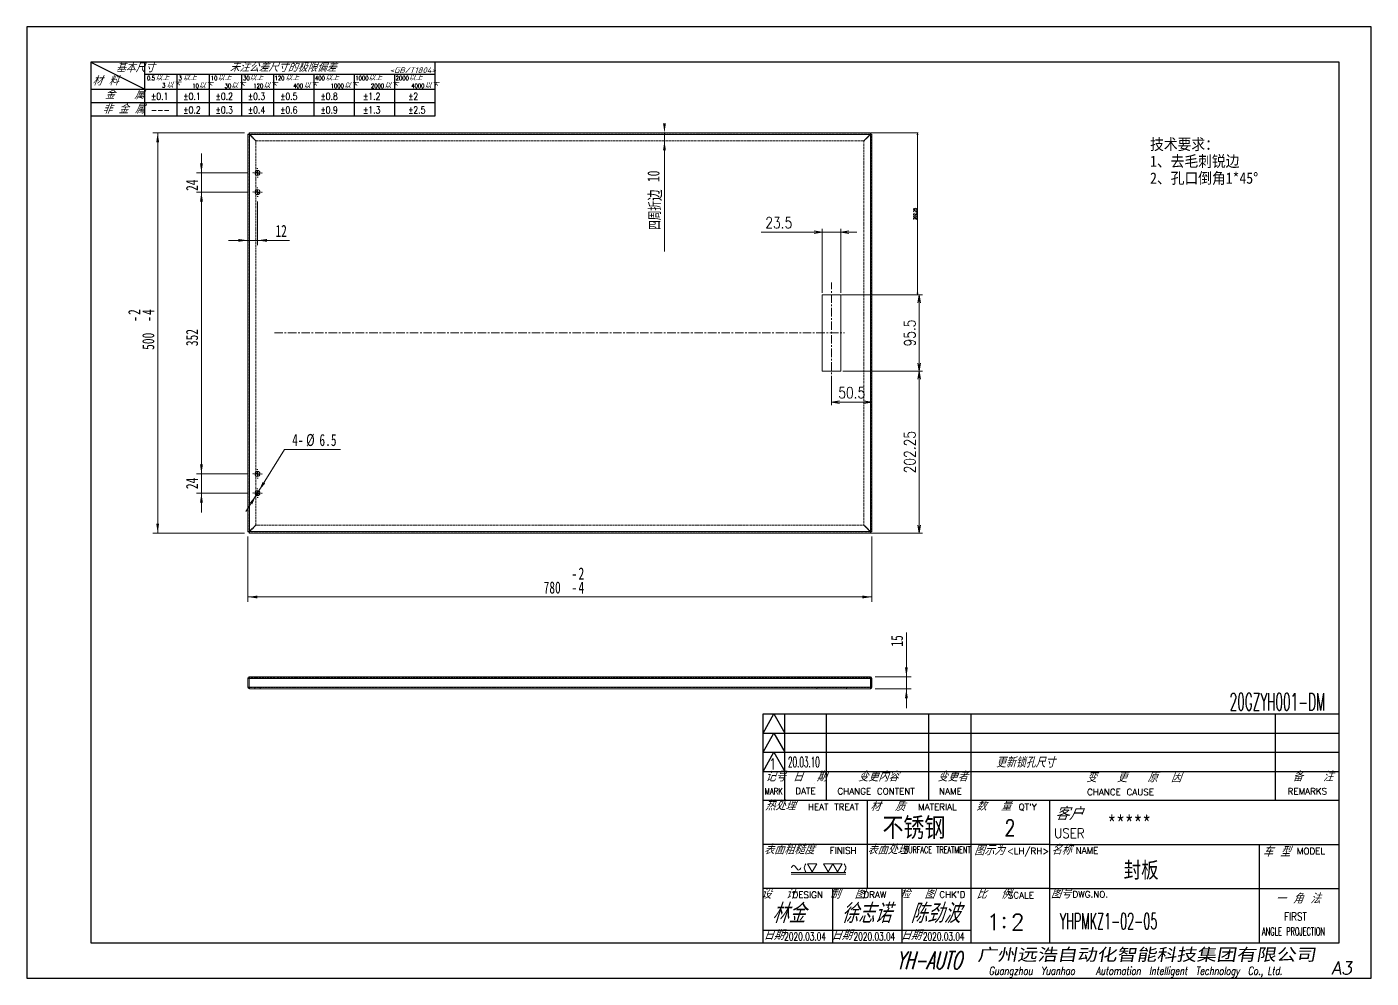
# Model space of a CAD drawing. Header units: millimetres. Extents: x 26565 to 28245, y -18725 to -16942.
# Drawn here: x 26565 to 28245, y -18725 to -17537 of the extents above; entities that cross this region are included whole.
import ezdxf
from ezdxf.enums import TextEntityAlignment as Align

# ---------------------------------------------------------------- set-up
doc = ezdxf.new("R2010")
doc.units = ezdxf.units.MM
doc.header["$PDMODE"] = 35
for name, pattern in [('AM_ISO02W050x2', [3.75, 3, -0.75]), ('CENTERX2', [20.32, 12.7, -2.54, 2.54, -2.54]), ('HIDDEN', [1.905, 1.27, -0.635])]:
    doc.linetypes.add(name, pattern=pattern)
for name, color, linetype, lineweight in [('DIM', 3, 'Continuous', 20), ('DRAWING', 7, 'Continuous', 35), ('HIDDEN', 1, 'AM_ISO02W050x2', 18), ('MAIDI', 7, 'Continuous', 0), ('标注线', 3, 'Continuous', 25)]:
    doc.layers.add(name, color=color, linetype=linetype, lineweight=lineweight)
doc.layers.add('图\\M+19E79\\M+195B6\\M+18E9A', color=7, linetype='Continuous')
doc.layers.add('标注', color=5, linetype='Continuous')
doc.styles.add('DIM', font='romans.shx', dxfattribs={"width": 0.8, "bigfont": 'bigfont.shx'})
doc.styles.add('GB', font='gbeitc.shx', dxfattribs={"bigfont": 'gbcbig.shx'})
doc.styles.add('hzdkt', font='simplex.shx')
doc.styles.add('SLDTEXTSTYLE0', font='TXT', dxfattribs={"width": 0.7, "bigfont": 'bigfont'})
doc.styles.add('SLDTEXTSTYLE1', font='TXT', dxfattribs={"width": 0.7})
doc.styles.get("Standard").update_dxf_attribs({"font": 'txt.shx', "width": 0.8, "oblique": 20, "bigfont": 'bigfont.shx'})
doc.styles.add('宋体', font='', dxfattribs={"width": 0.8, "height": 5})
doc.styles.add('标题\\M+18E9A', font='romand.shx', dxfattribs={"oblique": 10, "bigfont": 'bigfont.shx'})
doc.styles.add('标题栏字体', font='romans.shx', dxfattribs={"oblique": 10, "bigfont": 'bigfont.shx'})
doc.styles.get('宋体').set_extended_font_data('SimSun')
doc.dimstyles.new('YH 1-1', dxfattribs={"dimtxt": 3.5, "dimasz": 2.5, "dimexe": 1, "dimexo": 0.625, "dimgap": 1.2, "dimtad": 3, "dimzin": 9, "dimdsep": 46, "dimtxsty": 'DIM', "dimblk": 'OPEN', "dimcen": 0, "dimclrd": 8, "dimclre": 8, "dimclrt": 2, "dimazin": 2, "dimtfac": 0.5, "dimtmove": 0, "dimatfit": 3, "dimldrblk": 'OPEN', "dimfxl": 0, "dimtolj": 2, "dimlwd": 13, "dimlwe": 13, "dimarcsym": 0})
doc.dimstyles.new('YH 1-4', dxfattribs={"dimscale": 4, "dimtxt": 3.5, "dimasz": 2.5, "dimexe": 1, "dimexo": 0.625, "dimgap": 1.2, "dimtad": 3, "dimdsep": 46, "dimtxsty": 'DIM', "dimblk": 'OPEN', "dimcen": 0, "dimclrd": 8, "dimclre": 8, "dimclrt": 2, "dimazin": 2, "dimtfac": 0.5, "dimtmove": 0, "dimatfit": 3, "dimldrblk": 'OPEN', "dimfxl": 0, "dimtolj": 2, "dimlwd": 13, "dimlwe": 13, "dimarcsym": 0})

# ---------------------------------------------------------------- blocks, each defined once
blk = doc.blocks.new('FINISH_012')
at = {"layer": 'DIM'}
for p, q in [((-22.04, -7.78), (-5, -7.78)), ((-22.04, -8.28), (-5, -8.28)), ((-16.94, -5), (-14.06, -5)), ((-15.5, -7.5), (-16.94, -5)), ((-14.06, -5), (-15.5, -7.5)), ((-11.94, -5), (-9.06, -5)), ((-10.5, -7.5), (-11.94, -5)), ((-9.06, -5), (-10.5, -7.5)), ((-7.61, -7.5), (-9.06, -5)), ((-9.06, -5), (-6.17, -5)), ((-6.17, -5), (-7.61, -7.5))]:
    blk.add_line(p, q, dxfattribs=at)
for points in [[(-22, -6.25), (-21.25, -5.5), (-20.5, -6.25), (-19.75, -7), (-19, -6.25)], [(-17.5, -5), (-18, -6.25), (-17.5, -7.5)], [(-5.5, -5), (-5, -6.25), (-5.5, -7.5)]]:
    blk.add_spline(points, degree=3, dxfattribs=at)
blk = doc.blocks.new('YH A3')
at = {"layer": 'Defpoints', "linetype": 'Continuous'}
for p, q in [((0, 297), (0, 0)), ((420, 297), (0, 297)), ((420, 0), (420, 297)), ((0, 0), (420, 0))]:
    blk.add_line(p, q, dxfattribs=at)
at = {"layer": '图\\M+19E79\\M+195B6\\M+18E9A', "linetype": 'Continuous'}
for p, q in [((20, 286), (20, 11)), ((410, 286), (20, 286)), ((410, 11), (410, 286)), ((20, 11), (410, 11))]:
    blk.add_line(p, q, dxfattribs=at)
at = {"layer": '图\\M+19E79\\M+195B6\\M+18E9A', "color": 9}
for p, q in [((20, 286), (36.88, 277.54)), ((36.88, 269.2), (36.88, 286)), ((127.6, 269.2), (127.6, 286)), ((36.88, 282.22), (127.6, 282.22)), ((46.96, 269.2), (46.96, 282.22)), ((57.04, 269.2), (57.04, 282.22)), ((67.12, 269.2), (67.12, 282.22)), ((77.2, 269.2), (77.2, 282.22)), ((89.8, 269.2), (89.8, 282.22)), ((102.4, 269.2), (102.4, 282.22)), ((115, 269.2), (115, 282.22)), ((20, 277.54), (127.6, 277.54)), ((20, 273.37), (127.6, 273.37)), ((20, 269.2), (127.6, 269.2)), ((230, 82.5), (410, 82.5)), ((230, 76.5), (233.43, 82.5)), ((233.43, 82.5), (236.86, 76.5)), ((236.86, 55.5), (236.86, 82.5)), ((249.86, 55.5), (249.86, 82.5)), ((281.86, 55.5), (281.86, 82.5)), ((390, 82.5), (390, 55.5)), ((230, 76.5), (410, 76.5)), ((230, 70.5), (233.43, 76.5)), ((233.43, 76.5), (236.86, 70.5)), ((230, 70.5), (410, 70.5)), ((230, 64.5), (233.43, 70.5)), ((233.43, 70.5), (236.86, 64.5)), ((230, 64.5), (410, 64.5)), ((230, 64.5), (410, 64.5)), ((410, 55.5), (230, 55.5)), ((262.5, 55.5), (262.5, 41.75)), ((319.5, 55.5), (319.5, 11)), ((319.5, 41.75), (230, 41.75)), ((262.5, 41.75), (262.5, 28)), ((319.5, 41.75), (410, 41.75)), ((385, 41.75), (385, 11)), ((319.5, 28), (230, 28)), ((251.68, 28), (251.68, 11)), ((273.34, 28), (273.34, 11)), ((319.5, 28), (410, 28)), ((230, 15), (295, 15))]:
    blk.add_line(p, q, dxfattribs=at)
at = {"layer": '图\\M+19E79\\M+195B6\\M+18E9A', "color": 9, "linetype": 'Continuous'}
for p, q in [((230, 11), (230, 82.5)), ((295, 11), (295, 82.5)), ((246.18, 60.71), (246.18, 60.71)), ((246.18, 60.71), (246.18, 60.71)), ((246.18, 60.71), (246.18, 60.71)), ((399.47, 38.42), (399.47, 38.42))]:
    blk.add_line(p, q, dxfattribs=at)
at = {"layer": '图\\M+19E79\\M+195B6\\M+18E9A', "color": 7}
blk.add_line((410, 55.5), (230, 55.5), dxfattribs=at)
at = {"layer": '图\\M+19E79\\M+195B6\\M+18E9A', "color": 9}
for s, height, style, width, p in [('基本尺寸', 2.52, 'GB', 1.2, (27.84, 282.88)), ('未注公差尺寸的极限偏差', 2.52, 'GB', 1.5, (63.32, 283.02)), ('材 料', 2.52, 'GB', 1.5, (20.42, 278.77)), ('0.5', 1.35, 'DIM', 0.7, (37.54, 280.35)), ('以上', 1.62, 'GB', 1.3, (40.15, 280.3)), ('3', 1.35, 'DIM', 0.8, (47.39, 280.35)), ('以上', 1.62, 'GB', 1.3, (48.76, 280.3)), ('10', 1.35, 'DIM', 0.8, (57.47, 280.35)), ('以上', 1.62, 'GB', 1.3, (59.6, 280.3)), ('30', 1.35, 'DIM', 0.8, (67.55, 280.35)), ('以上', 1.62, 'GB', 1.3, (69.53, 280.3)), ('120', 1.35, 'DIM', 0.8, (77.39, 280.35)), ('以上', 1.62, 'GB', 1.3, (80.72, 280.3)), ('400', 1.35, 'DIM', 0.8, (90.03, 280.35)), ('以上', 1.62, 'GB', 1.3, (93.19, 280.3)), ('1000', 1.35, 'DIM', 0.8, (102.63, 280.35)), ('以上', 1.62, 'GB', 1.3, (106.67, 280.3)), ('<GB/T1804>', 1.8, 'GB', 1.3, (113.29, 282.59)), ('2000', 1.35, 'DIM', 0.8, (115.23, 280.35)), ('以上', 1.62, 'GB', 1.3, (119.31, 280.3)), ('金   属', 2.52, 'GB', 1.5, (24.33, 274.48)), ('3', 1.35, 'DIM', 0.8, (42.24, 278.06)), ('以下', 1.62, 'GB', 1.3, (43.61, 278.01)), ('10', 1.35, 'DIM', 0.8, (51.7, 277.92)), ('以下', 1.62, 'GB', 1.3, (53.69, 277.87)), ('30', 1.35, 'DIM', 0.8, (61.78, 277.92)), ('以下', 1.62, 'GB', 1.3, (63.77, 277.87)), ('120', 1.35, 'DIM', 0.8, (70.77, 277.92)), ('以下', 1.62, 'GB', 1.3, (73.85, 277.87)), ('400', 1.35, 'DIM', 0.8, (83.21, 277.92)), ('以下', 1.62, 'GB', 1.3, (86.45, 277.87)), ('1000', 1.35, 'DIM', 0.8, (94.92, 277.92)), ('以下', 1.62, 'GB', 1.3, (99.05, 277.87)), ('2000', 1.35, 'DIM', 0.8, (107.5, 277.92)), ('以下', 1.62, 'GB', 1.3, (111.65, 277.87)), ('4000', 1.35, 'DIM', 0.8, (120.1, 277.92)), ('以下', 1.62, 'GB', 1.3, (124.25, 277.87)), ('\\M+1817D0.1', 2.205, 'DIM', 0.8, (38.78, 274.23)), ('\\M+1817D0.1', 2.205, 'DIM', 0.8, (48.86, 274.23)), ('\\M+1817D0.2', 2.205, 'DIM', 0.8, (58.94, 274.23)), ('\\M+1817D0.3', 2.205, 'DIM', 0.8, (69.02, 274.23)), ('\\M+1817D0.5', 2.205, 'DIM', 0.8, (79.1, 274.23)), ('\\M+1817D0.8', 2.205, 'DIM', 0.8, (91.7, 274.23)), ('\\M+1817D1.2', 2.205, 'DIM', 0.8, (105.02, 274.23)), ('\\M+1817D2', 2.205, 'DIM', 0.8, (119.09, 274.23)), ('非 金 属', 2.52, 'GB', 1.5, (23.53, 269.99)), ('---', 2.205, 'DIM', 0.8, (38.78, 269.94)), ('\\M+1817D0.2', 2.205, 'DIM', 0.8, (48.86, 269.94)), ('\\M+1817D0.3', 2.205, 'DIM', 0.8, (58.94, 269.94)), ('\\M+1817D0.4', 2.205, 'DIM', 0.8, (69.02, 269.94)), ('\\M+1817D0.6', 2.205, 'DIM', 0.8, (79.1, 269.94)), ('\\M+1817D0.9', 2.205, 'DIM', 0.8, (91.7, 269.94)), ('\\M+1817D1.3', 2.205, 'DIM', 0.8, (105.02, 269.94)), ('\\M+1817D2.5', 2.205, 'DIM', 0.8, (119.09, 269.94)), ('记号', 2.8, 'GB', 1.4, (230.72, 61.43)), ('日  期', 2.8, 'GB', 1.4, (239.28, 61.43)), ('变更内容', 2.8, 'GB', 1.4, (259.68, 61.43)), ('变更者', 2.8, 'GB', 1.4, (284.48, 61.43)), ('变   更   原  因', 2.8, 'GB', 1.4, (331.02, 61.18)), ('备   注', 2.8, 'GB', 1.4, (395.41, 61.43)), ('热处理', 3, 'GB', 1.4, (230.61, 52.37)), ('材  质', 3, 'GB', 1.4, (263.44, 52.14)), ('数  量', 3, 'GB', 1.4, (296.59, 52.28)), ('表面粗糙度', 3, 'GB', 1.4, (230.24, 38.66)), ('表面处理', 3, 'GB', 1.3, (262.62, 38.66)), ('图示为', 3, 'GB', 1.4, (295.92, 38.38)), ('名称\u3000', 3, 'GB', 1.4, (320.05, 38.56)), ('比  例\u3000', 3, 'GB', 1.4, (296.61, 24.77)), ('图号', 3, 'GB', 1.4, (319.87, 24.88))]:
    blk.add_text(s, height=height, dxfattribs=dict(at, style=style, width=width)).set_placement(p)
for s, height, width, p in [('MARK', 2, 0.8, (233.35, 57.34)), ('USER', 3, 0.9, (325.72, 43.73))]:
    blk.add_text(s, height=height, dxfattribs=dict(at, width=width)).set_placement(p, align=Align.CENTER)
for s, p in [('DATE', (243.26, 57.42)), ('CHANGE CONTENT', (265.34, 57.34)), ('HEAT TREAT', (252, 52.46)), ('MATERIAL', (284.5, 52.46)), ('FINISH', (255.02, 38.84))]:
    blk.add_text(s, height=2, dxfattribs=at).set_placement(p, align=Align.CENTER)
for s, p in [('NAME', (288.56, 58.34)), ('CHANCE CAUSE', (341.71, 58.09)), ('REMARKS', (400.08, 58.34)), ('MODEL', (401.21, 39.65))]:
    blk.add_text(s, height=2, dxfattribs=at).set_placement(p, align=Align.MIDDLE)
for s, p in [("QT'Y ", (309.85, 52.43)), ('<LH/RH>', (306.29, 38.68)), ('NAME', (327.69, 38.84)), (' DESIGN', (237.43, 25.01)), (' DRAW', (259.57, 25.06)), ("CHK'D", (285.09, 25.09)), ('SCALE', (306.49, 24.88)), ('DWG.NO.', (326.67, 25.14))]:
    blk.add_text(s, height=2, dxfattribs=at).set_placement(p)
at = {"layer": '图\\M+19E79\\M+195B6\\M+18E9A', "color": 9, "style": 'GB'}
for s, height, width, p in [('客户', 4, 1.5, (325.5, 49.34)), ('设  计', 3, 1.4, (234.8, 24.81)), ('制  图', 3, 1.4, (256.29, 24.81)), ('检  图', 3, 1.4, (278.12, 24.81)), ('一 角 法', 3, 1.4, (397.09, 23.29)), ('日期', 2.8, 1.4, (233.29, 11.96)), ('日期', 2.8, 1.4, (254.52, 11.96)), ('日期', 2.8, 1.4, (276.18, 11.96))]:
    blk.add_text(s, height=height, dxfattribs=dict(at, width=width)).set_placement(p, align=Align.CENTER)
at = {"layer": '图\\M+19E79\\M+195B6\\M+18E9A', "color": 9}
for s, height, width, p in [('SURFACE TREATMENT', 2, 0.6, (274.08, 39.06)), ('FIRST', 2.5, 0.800645, (392.8, 17.97)), ('ANGLE PROJECTION', 2.5, 0.6, (385.9, 13.33))]:
    blk.add_text(s, height=height, dxfattribs=dict(at, width=width)).set_placement(p)
at = {"layer": '图\\M+19E79\\M+195B6\\M+18E9A', "color": 9, "style": 'GB', "width": 1.4}
blk.add_text('车 型', height=3, dxfattribs=at).set_placement((390.38, 39.65), align=Align.MIDDLE)
at = {"layer": '图\\M+19E79\\M+195B6\\M+18E9A', "color": 9, "style": '标题栏字体'}
blk.add_text(':', height=5, dxfattribs=at).set_placement((304.25, 15.69))
at = {"layer": '图\\M+19E79\\M+195B6\\M+18E9A', "color": 7, "lineweight": -3, "style": '宋体', "oblique": 10, "width": 1.2}
blk.add_text('广州远浩自动化智能科技集团有限公司', height=3.8, dxfattribs=at).set_placement((296.96, 5.45))
at = {"layer": '图\\M+19E79\\M+195B6\\M+18E9A', "color": 7, "style": '标题\\M+18E9A'}
for s, height, oblique, width, p in [('YH-AUTO', 5.5, 15, 0.6, (281.84, 5.55)), ('Guangzhou  Yuanhao   Automation  Intelligent  Technology  Co., Ltd.', 2.5, 10, 0.75, (346.39, 1.94))]:
    blk.add_text(s, height=height, dxfattribs=dict(at, oblique=oblique, width=width)).set_placement(p, align=Align.MIDDLE)
at = {"layer": '图\\M+19E79\\M+195B6\\M+18E9A', "color": 7, "style": '标题\\M+18E9A', "oblique": 10}
blk.add_text('A3', height=4, dxfattribs=at).set_placement((410.8, 3.14), align=Align.MIDDLE)
blk = doc.blocks.new('_Open')
at = {"color": 0, "linetype": 'ByBlock', "lineweight": -2}
for p, q in [((-1, 0.17), (0, 0)), ((-1, -0.17), (0, 0)), ((0, 0), (-1, 0))]:
    blk.add_line(p, q, dxfattribs=at)
blk = doc.blocks.new('*D3')
at = {"layer": 'Defpoints', "color": 0, "transparency": 16777216}
for p in [(27559.2, -17793), (27559.2, -17871.2), (27582.7, -17871.2)]:
    blk.add_point(p, dxfattribs=at)
at = {"layer": 'DRAWING', "color": 8, "lineweight": 13, "transparency": 16777216}
for p, q in [((27559.2, -17868.7), (27559.2, -17789)), ((27582.7, -17868.7), (27582.7, -17789)), ((27549.2, -17793), (27483.2, -17793)), ((27582.7, -17793), (27559.2, -17793)), ((27592.7, -17793), (27602.7, -17793))]:
    blk.add_line(p, q, dxfattribs=at)
at = {"layer": 'DRAWING', "color": 8, "lineweight": 13, "transparency": 16777216, "xscale": 10, "yscale": 10, "zscale": 10}
blk.add_blockref('_Open', (27559.2, -17793), dxfattribs=at)
at = {"layer": 'DRAWING', "color": 8, "lineweight": 13, "transparency": 16777216, "xscale": 10, "yscale": 10, "zscale": 10, "rotation": 180}
blk.add_blockref('_Open', (27582.7, -17793), dxfattribs=at)
at = {"layer": 'DRAWING', "color": 2, "transparency": 16777216, "insert": (27505, -17781.2), "char_height": 14, "attachment_point": 5, "style": 'DIM'}
blk.add_mtext('\\A2;23.5', dxfattribs=at)
blk = doc.blocks.new('*D4')
at = {"layer": 'Defpoints', "color": 0, "transparency": 16777216}
for p in [(27582.7, -17966.7), (27680.6, -17966.7), (27594.2, -18169)]:
    blk.add_point(p, dxfattribs=at)
at = {"layer": 'DRAWING', "color": 8, "lineweight": 13, "transparency": 16777216}
for p, q in [((27585.2, -17966.7), (27684.6, -17966.7)), ((27680.6, -18159), (27680.6, -17976.7)), ((27596.7, -18169), (27684.6, -18169))]:
    blk.add_line(p, q, dxfattribs=at)
at = {"layer": 'DRAWING', "color": 8, "lineweight": 13, "transparency": 16777216, "xscale": 10, "yscale": 10, "zscale": 10}
for p, rotation in [((27680.6, -17966.7), 90), ((27680.6, -18169), 270)]:
    blk.add_blockref('_Open', p, dxfattribs=dict(at, rotation=rotation))
at = {"layer": 'DRAWING', "color": 2, "transparency": 16777216, "insert": (27668.8, -18067.8), "char_height": 14, "attachment_point": 5, "rotation": 90, "style": 'DIM'}
blk.add_mtext('\\A2;202.25', dxfattribs=at)
blk = doc.blocks.new('*D5')
at = {"layer": 'Defpoints', "color": 0, "transparency": 16777216}
for p in [(27582.7, -17871.2), (27582.7, -17966.7), (27680.6, -17966.7)]:
    blk.add_point(p, dxfattribs=at)
at = {"layer": 'DRAWING', "color": 8, "lineweight": 13, "transparency": 16777216}
for p, q in [((27585.2, -17871.2), (27684.6, -17871.2)), ((27680.6, -17881.2), (27680.6, -17956.7)), ((27585.2, -17966.7), (27684.6, -17966.7))]:
    blk.add_line(p, q, dxfattribs=at)
at = {"layer": 'DRAWING', "color": 8, "lineweight": 13, "transparency": 16777216, "xscale": 10, "yscale": 10, "zscale": 10}
for p, rotation in [((27680.6, -17871.2), 90), ((27680.6, -17966.7), 270)]:
    blk.add_blockref('_Open', p, dxfattribs=dict(at, rotation=rotation))
at = {"layer": 'DRAWING', "color": 2, "transparency": 16777216, "insert": (27668.8, -17919), "char_height": 14, "attachment_point": 5, "rotation": 90, "style": 'DIM'}
blk.add_mtext('\\A2;95.5', dxfattribs=at)
blk = doc.blocks.new('*D6')
at = {"layer": 'Defpoints', "color": 0, "transparency": 16777216}
for p in [(27571, -17974.8), (27621.5, -17964.4), (27571, -18005.3)]:
    blk.add_point(p, dxfattribs=at)
at = {"layer": 'DRAWING', "color": 8, "lineweight": 13, "transparency": 16777216}
for p, q in [((27621.5, -17966.9), (27621.5, -18009.3)), ((27571, -17977.3), (27571, -18009.3)), ((27611.5, -18005.3), (27581, -18005.3))]:
    blk.add_line(p, q, dxfattribs=at)
at = {"layer": 'DRAWING', "color": 8, "lineweight": 13, "transparency": 16777216, "xscale": 10, "yscale": 10, "zscale": 10, "rotation": 180}
blk.add_blockref('_Open', (27571, -18005.3), dxfattribs=at)
at = {"layer": 'DRAWING', "color": 8, "lineweight": 13, "transparency": 16777216, "xscale": 10, "yscale": 10, "zscale": 10}
blk.add_blockref('_Open', (27621.5, -18005.3), dxfattribs=at)
at = {"layer": 'DRAWING', "color": 2, "transparency": 16777216, "insert": (27596.2, -17993.5), "char_height": 14, "attachment_point": 5, "style": 'DIM'}
blk.add_mtext('\\A2;50.5', dxfattribs=at)
blk = doc.blocks.new('*D7')
at = {"layer": 'Defpoints', "color": 0, "transparency": 16777216}
for p in [(27619.8, -17669), (27678.2, -17669), (27582.7, -17871.2)]:
    blk.add_point(p, dxfattribs=at)
at = {"layer": 'DRAWING', "color": 8, "lineweight": 13, "transparency": 16777216}
for p, q in [((27620.4, -17669), (27679.2, -17669)), ((27678.2, -17868.7), (27678.2, -17671.5)), ((27583.3, -17871.2), (27679.2, -17871.2))]:
    blk.add_line(p, q, dxfattribs=at)
at = {"layer": 'DRAWING', "color": 8, "lineweight": 13, "transparency": 16777216, "xscale": 2.5, "yscale": 2.5, "zscale": 2.5}
for p, rotation in [((27678.2, -17669), 90), ((27678.2, -17871.2), 270)]:
    blk.add_blockref('_Open', p, dxfattribs=dict(at, rotation=rotation))
at = {"layer": 'DRAWING', "color": 2, "transparency": 16777216, "insert": (27675.3, -17770.1), "char_height": 3.5, "attachment_point": 5, "rotation": 90, "style": 'DIM'}
blk.add_mtext('\\A2;202.25', dxfattribs=at)

msp = doc.modelspace()

# ---------------------------------------------------------------- linework, layer by layer
at = {"color": 7, "linetype": 'Continuous', "lineweight": 15}
for p, q in [((26841.496, -17670.634), (26841.466, -17670.629)), ((26841.466, -17670.629), (26842.966, -17670.629)), ((26841.466, -18167.275), (26841.466, -17670.629)), ((26841.586, -17670.649), (26841.496, -17670.634)), ((26841.734, -17670.672), (26841.586, -17670.649)), ((26841.933, -17670.705), (26841.734, -17670.672)), ((26842.18, -17670.745), (26841.933, -17670.705)), ((26842.466, -17670.791), (26842.18, -17670.745)), ((26842.782, -17670.842), (26842.466, -17670.791)), ((26843.118, -17670.896), (26842.782, -17670.842)), ((26842.973, -17670.634), (26842.966, -17670.629)), ((26842.996, -17670.649), (26842.973, -17670.634)), ((26843.033, -17670.672), (26842.996, -17670.649)), ((26843.083, -17670.705), (26843.033, -17670.672)), ((26843.144, -17670.745), (26843.083, -17670.705)), ((26843.466, -17670.952), (26843.118, -17670.896)), ((26843.142, -17668.952), (26843.142, -17670.452)), ((26843.142, -17668.952), (26843.147, -17668.983)), ((26843.142, -17668.952), (27619.789, -17668.952)), ((26843.142, -17670.452), (26843.147, -17670.46)), ((26843.216, -17670.791), (26843.144, -17670.745)), ((26843.147, -17668.983), (26843.162, -17669.073)), ((26843.147, -17670.46), (26843.162, -17670.482)), ((26843.162, -17669.073), (26843.186, -17669.22)), ((26843.162, -17670.482), (26843.186, -17670.519)), ((26843.186, -17669.22), (26843.218, -17669.42)), ((26843.186, -17670.519), (26843.218, -17670.569)), ((26843.295, -17670.842), (26843.216, -17670.791)), ((26843.218, -17669.42), (26843.258, -17669.667)), ((26843.218, -17670.569), (26843.258, -17670.631)), ((26843.258, -17669.667), (26843.304, -17669.952)), ((26843.258, -17670.631), (26843.304, -17670.702)), ((26843.379, -17670.896), (26843.295, -17670.842)), ((26843.304, -17669.952), (26843.355, -17670.268)), ((26843.304, -17670.702), (26843.355, -17670.781)), ((26843.355, -17670.268), (26843.409, -17670.605)), ((26843.355, -17670.781), (26843.409, -17670.865)), ((26843.466, -17670.952), (26843.379, -17670.896)), ((26843.409, -17670.605), (26843.466, -17670.952)), ((26843.409, -17670.865), (26843.466, -17670.952)), ((26843.466, -18166.952), (26843.466, -17670.952)), ((26843.466, -17670.952), (27619.466, -17670.952)), ((27619.466, -17670.952), (27619.522, -17670.605)), ((27619.466, -17670.952), (27619.522, -17670.865)), ((27619.563, -17670.889), (27619.466, -17670.952)), ((27619.856, -17670.889), (27619.466, -17670.952)), ((27619.466, -17670.952), (27619.466, -18166.952)), ((27619.522, -17670.605), (27619.576, -17670.268)), ((27619.522, -17670.865), (27619.576, -17670.781)), ((27619.657, -17670.829), (27619.563, -17670.889)), ((27619.576, -17670.268), (27619.627, -17669.952)), ((27619.576, -17670.781), (27619.627, -17670.702)), ((27619.627, -17669.952), (27619.673, -17669.667)), ((27619.627, -17670.702), (27619.673, -17670.631)), ((27619.743, -17670.773), (27619.657, -17670.829)), ((27619.673, -17669.667), (27619.713, -17669.42)), ((27619.673, -17670.631), (27619.713, -17670.569)), ((27619.713, -17669.42), (27619.745, -17669.22)), ((27619.713, -17670.569), (27619.745, -17670.519)), ((27619.819, -17670.724), (27619.743, -17670.773)), ((27619.745, -17669.22), (27619.769, -17669.073)), ((27619.745, -17670.519), (27619.769, -17670.482)), ((27619.769, -17669.073), (27619.784, -17668.983)), ((27619.769, -17670.482), (27619.784, -17670.46)), ((27619.784, -17668.983), (27619.789, -17668.952)), ((27619.784, -17670.46), (27619.789, -17670.452)), ((27619.789, -17668.952), (27619.789, -17670.452)), ((27619.881, -17670.684), (27619.819, -17670.724)), ((27620.231, -17670.829), (27619.856, -17670.889)), ((27619.928, -17670.654), (27619.881, -17670.684)), ((27619.956, -17670.635), (27619.928, -17670.654)), ((27619.966, -17670.629), (27619.956, -17670.635)), ((27621.466, -17670.629), (27619.966, -17670.629)), ((27620.577, -17670.773), (27620.231, -17670.829)), ((27620.88, -17670.724), (27620.577, -17670.773)), ((27621.129, -17670.684), (27620.88, -17670.724)), ((27621.313, -17670.654), (27621.129, -17670.684)), ((27621.427, -17670.635), (27621.313, -17670.654)), ((27621.466, -17670.629), (27621.427, -17670.635)), ((27621.466, -17670.629), (27621.466, -18167.275)), ((26851.466, -17721.514), (26851.466, -17716.391)), ((26851.466, -17745.514), (26851.466, -17740.391)), ((27582.716, -17871.202), (27559.216, -17871.202)), ((27559.216, -17871.202), (27559.216, -17966.702)), ((27582.716, -17966.702), (27582.716, -17871.202)), ((27559.216, -17966.702), (27582.716, -17966.702)), ((26851.466, -18097.514), (26851.466, -18092.391)), ((26851.466, -18121.514), (26851.466, -18116.391)), ((26841.466, -18167.275), (26841.496, -18167.271)), ((26841.466, -18167.275), (26842.966, -18167.275)), ((26841.496, -18167.271), (26841.586, -18167.256)), ((26841.586, -18167.256), (26841.734, -18167.232)), ((26841.734, -18167.232), (26841.933, -18167.2)), ((26841.933, -18167.2), (26842.18, -18167.16)), ((26842.18, -18167.16), (26842.466, -18167.114)), ((26842.466, -18167.114), (26842.782, -18167.063)), ((26842.782, -18167.063), (26843.118, -18167.008)), ((26842.966, -18167.275), (26842.973, -18167.271)), ((26842.973, -18167.271), (26842.996, -18167.256)), ((26842.996, -18167.256), (26843.033, -18167.232)), ((26843.033, -18167.232), (26843.083, -18167.2)), ((26843.083, -18167.2), (26843.144, -18167.16)), ((26843.118, -18167.008), (26843.466, -18166.952)), ((26843.147, -18167.445), (26843.142, -18167.452)), ((26843.142, -18168.952), (26843.142, -18167.452)), ((26843.147, -18168.922), (26843.142, -18168.952)), ((27619.789, -18168.952), (26843.142, -18168.952)), ((26843.144, -18167.16), (26843.216, -18167.114)), ((26843.162, -18167.422), (26843.147, -18167.445)), ((26843.162, -18168.832), (26843.147, -18168.922)), ((26843.186, -18167.385), (26843.162, -18167.422)), ((26843.186, -18168.684), (26843.162, -18168.832)), ((26843.218, -18167.335), (26843.186, -18167.385)), ((26843.218, -18168.484), (26843.186, -18168.684)), ((26843.216, -18167.114), (26843.295, -18167.063)), ((26843.258, -18167.274), (26843.218, -18167.335)), ((26843.258, -18168.238), (26843.218, -18168.484)), ((26843.304, -18167.202), (26843.258, -18167.274)), ((26843.304, -18167.952), (26843.258, -18168.238)), ((26843.295, -18167.063), (26843.379, -18167.008)), ((26843.355, -18167.123), (26843.304, -18167.202)), ((26843.355, -18167.636), (26843.304, -18167.952)), ((26843.409, -18167.039), (26843.355, -18167.123)), ((26843.409, -18167.3), (26843.355, -18167.636)), ((26843.379, -18167.008), (26843.466, -18166.952)), ((26843.466, -18166.952), (26843.409, -18167.039)), ((26843.466, -18166.952), (26843.409, -18167.3)), ((27619.466, -18166.952), (26843.466, -18166.952)), ((27619.466, -18166.952), (27619.552, -18167.008)), ((27619.466, -18166.952), (27619.856, -18167.015)), ((27619.522, -18167.039), (27619.466, -18166.952)), ((27619.522, -18167.3), (27619.466, -18166.952)), ((27619.576, -18167.123), (27619.522, -18167.039)), ((27619.576, -18167.636), (27619.522, -18167.3)), ((27619.552, -18167.008), (27619.637, -18167.063)), ((27619.627, -18167.202), (27619.576, -18167.123)), ((27619.627, -18167.952), (27619.576, -18167.636)), ((27619.673, -18167.274), (27619.627, -18167.202)), ((27619.673, -18168.238), (27619.627, -18167.952)), ((27619.637, -18167.063), (27619.716, -18167.114)), ((27619.713, -18167.335), (27619.673, -18167.274)), ((27619.713, -18168.484), (27619.673, -18168.238)), ((27619.745, -18167.385), (27619.713, -18167.335)), ((27619.745, -18168.684), (27619.713, -18168.484)), ((27619.716, -18167.114), (27619.787, -18167.16)), ((27619.769, -18167.422), (27619.745, -18167.385)), ((27619.769, -18168.832), (27619.745, -18168.684)), ((27619.784, -18167.445), (27619.769, -18167.422)), ((27619.784, -18168.922), (27619.769, -18168.832)), ((27619.789, -18167.452), (27619.784, -18167.445)), ((27619.789, -18168.952), (27619.784, -18168.922)), ((27619.787, -18167.16), (27619.849, -18167.2)), ((27619.789, -18168.952), (27619.789, -18167.452)), ((27619.849, -18167.2), (27619.899, -18167.232)), ((27619.856, -18167.015), (27620.231, -18167.076)), ((27619.899, -18167.232), (27619.935, -18167.256)), ((27619.935, -18167.256), (27619.958, -18167.271)), ((27619.958, -18167.271), (27619.966, -18167.275)), ((27621.466, -18167.275), (27619.966, -18167.275)), ((27620.231, -18167.076), (27620.577, -18167.132)), ((27620.577, -18167.132), (27620.88, -18167.181)), ((27620.88, -18167.181), (27621.129, -18167.221)), ((27621.129, -18167.221), (27621.313, -18167.251)), ((27621.313, -18167.251), (27621.427, -18167.269)), ((27621.427, -18167.269), (27621.466, -18167.275)), ((26841.466, -18361.346), (26841.466, -18350.346)), ((26841.466, -18350.346), (26842.966, -18350.346)), ((26841.466, -18361.346), (26842.966, -18361.346)), ((26842.966, -18361.346), (26842.966, -18350.346)), ((26843.142, -18350.346), (26843.142, -18361.346)), ((26843.142, -18350.346), (27619.789, -18350.346)), ((26843.142, -18361.346), (27619.789, -18361.346)), ((26843.466, -18348.346), (26843.466, -18348.475)), ((26843.642, -18348.346), (26843.466, -18348.346)), ((26843.642, -18348.346), (27619.289, -18348.346)), ((27619.466, -18348.346), (27619.289, -18348.346)), ((27619.466, -18348.346), (27619.466, -18348.475)), ((27619.789, -18361.346), (27619.789, -18350.346)), ((27621.466, -18350.346), (27619.966, -18350.346)), ((27619.966, -18350.346), (27619.966, -18361.346)), ((27621.466, -18361.346), (27619.966, -18361.346)), ((27621.466, -18350.346), (27621.466, -18361.346)), ((26843.466, -18363.346), (27619.466, -18363.346))]:
    msp.add_line(p, q, dxfattribs=at)
for centre in [(26853.466, -17718.952), (26853.466, -17742.952), (26853.466, -18094.952), (26853.466, -18118.952)]:
    msp.add_circle(centre, 3.25, dxfattribs=at)
for centre, radius, start, end in [((26843.466, -18350.346), 2, 90, 180), ((26843.466, -18361.346), 2, 180, 270), ((26843.466, -18350.346), 0.5, 128.85201, 180), ((26843.466, -18361.346), 0.5, 180, 230.635108), ((27619.466, -18350.346), 2, 0, 90), ((27619.466, -18361.346), 2, 270, 0), ((27619.466, -18350.346), 0.5, 0, 51.14799), ((27619.466, -18361.346), 0.5, 309.364892, 0)]:
    msp.add_arc(centre, radius, start, end, dxfattribs=at)
for centre, ratio, start_param, end_param in [((26843.642, -18350.346), 0.25, 0, 1.57079633), ((26843.466, -18361.346), 0.16161165, 1.57079633, 3.14159265), ((27619.289, -18350.346), 0.25, 4.71238898, 6.28318531), ((27619.466, -18361.346), 0.16161165, 3.14159265, 4.71238898)]:
    msp.add_ellipse(centre, major_axis=(0, 2), ratio=ratio, start_param=start_param, end_param=end_param, dxfattribs=at)
at = {"layer": 'HIDDEN', "linetype": 'HIDDEN', "lineweight": 0}
for p, q in [((26841.504, -17670.639), (26841.466, -17670.629)), ((26841.618, -17670.667), (26841.504, -17670.639)), ((26841.803, -17670.713), (26841.618, -17670.667)), ((26842.051, -17670.775), (26841.803, -17670.713)), ((26842.354, -17670.851), (26842.051, -17670.775)), ((26842.7, -17670.938), (26842.354, -17670.851)), ((26843.075, -17671.032), (26842.7, -17670.938)), ((26842.966, -18167.275), (26842.966, -17670.629)), ((26842.975, -17670.639), (26842.966, -17670.629)), ((26843.004, -17670.667), (26842.975, -17670.639)), ((26843.05, -17670.713), (26843.004, -17670.667)), ((26843.112, -17670.775), (26843.05, -17670.713)), ((26843.466, -17671.129), (26843.075, -17671.032)), ((26843.188, -17670.851), (26843.112, -17670.775)), ((26843.142, -17668.952), (26843.152, -17668.991)), ((26843.142, -17670.452), (27619.789, -17670.452)), ((26843.142, -17670.452), (26843.152, -17670.462)), ((26843.152, -17668.991), (26843.18, -17669.105)), ((26843.152, -17670.462), (26843.18, -17670.49)), ((26843.18, -17669.105), (26843.227, -17669.289)), ((26843.18, -17670.49), (26843.227, -17670.537)), ((26843.274, -17670.938), (26843.188, -17670.851)), ((26843.227, -17669.289), (26843.289, -17669.538)), ((26843.227, -17670.537), (26843.289, -17670.599)), ((26843.368, -17671.032), (26843.274, -17670.938)), ((26843.289, -17669.538), (26843.365, -17669.841)), ((26843.289, -17670.599), (26843.365, -17670.674)), ((26843.365, -17669.841), (26843.451, -17670.187)), ((26843.365, -17670.674), (26843.451, -17670.761)), ((26843.466, -17671.129), (26843.368, -17671.032)), ((26843.451, -17670.187), (26843.545, -17670.562)), ((26843.451, -17670.761), (26843.545, -17670.855)), ((26851.466, -17679.129), (26843.466, -17671.129)), ((26843.545, -17670.562), (26843.642, -17670.952)), ((26843.545, -17670.855), (26843.642, -17670.952)), ((26843.642, -17670.952), (26851.642, -17678.952)), ((27611.289, -17678.952), (27619.289, -17670.952)), ((27619.466, -17671.129), (27611.466, -17679.129)), ((27619.289, -17670.952), (27619.386, -17670.562)), ((27619.289, -17670.952), (27619.386, -17670.855)), ((27619.386, -17670.562), (27619.48, -17670.187)), ((27619.386, -17670.855), (27619.48, -17670.761)), ((27619.563, -17671.032), (27619.466, -17671.129)), ((27619.856, -17671.032), (27619.466, -17671.129)), ((27619.48, -17670.187), (27619.567, -17669.841)), ((27619.48, -17670.761), (27619.567, -17670.674)), ((27619.657, -17670.938), (27619.563, -17671.032)), ((27619.567, -17669.841), (27619.642, -17669.538)), ((27619.567, -17670.674), (27619.642, -17670.599)), ((27619.642, -17669.538), (27619.705, -17669.289)), ((27619.642, -17670.599), (27619.705, -17670.537)), ((27619.743, -17670.851), (27619.657, -17670.938)), ((27619.705, -17669.289), (27619.751, -17669.105)), ((27619.705, -17670.537), (27619.751, -17670.49)), ((27619.819, -17670.775), (27619.743, -17670.851)), ((27619.751, -17669.105), (27619.779, -17668.991)), ((27619.751, -17670.49), (27619.779, -17670.462)), ((27619.779, -17668.991), (27619.789, -17668.952)), ((27619.779, -17670.462), (27619.789, -17670.452)), ((27619.881, -17670.713), (27619.819, -17670.775)), ((27620.231, -17670.938), (27619.856, -17671.032)), ((27619.928, -17670.667), (27619.881, -17670.713)), ((27619.956, -17670.639), (27619.928, -17670.667)), ((27619.966, -17670.629), (27619.956, -17670.639)), ((27619.966, -17670.629), (27619.966, -18167.275)), ((27620.577, -17670.851), (27620.231, -17670.938)), ((27620.88, -17670.775), (27620.577, -17670.851)), ((27621.129, -17670.713), (27620.88, -17670.775)), ((27621.313, -17670.667), (27621.129, -17670.713)), ((27621.427, -17670.639), (27621.313, -17670.667)), ((27621.466, -17670.629), (27621.427, -17670.639)), ((26851.466, -17716.391), (26851.466, -17679.129)), ((26851.642, -17678.952), (27611.289, -17678.952)), ((27611.466, -17679.129), (27611.466, -18158.775)), ((26851.466, -17740.391), (26851.466, -17721.514)), ((26851.466, -18092.391), (26851.466, -17745.514)), ((26851.466, -18116.391), (26851.466, -18097.514)), ((26851.466, -18158.775), (26851.466, -18121.514)), ((26843.466, -18166.776), (26851.466, -18158.775)), ((26851.642, -18158.952), (26843.642, -18166.952)), ((27611.289, -18158.952), (26851.642, -18158.952)), ((27619.289, -18166.952), (27611.289, -18158.952)), ((27611.466, -18158.775), (27619.466, -18166.776)), ((26841.466, -18167.275), (26841.504, -18167.266)), ((26841.504, -18167.266), (26841.618, -18167.237)), ((26841.618, -18167.237), (26841.803, -18167.191)), ((26841.803, -18167.191), (26842.051, -18167.129)), ((26842.051, -18167.129), (26842.354, -18167.053)), ((26842.354, -18167.053), (26842.7, -18166.967)), ((26842.7, -18166.967), (26843.075, -18166.873)), ((26842.966, -18167.275), (26842.975, -18167.266)), ((26842.975, -18167.266), (26843.004, -18167.237)), ((26843.004, -18167.237), (26843.05, -18167.191)), ((26843.05, -18167.191), (26843.112, -18167.129)), ((26843.075, -18166.873), (26843.466, -18166.776)), ((26843.112, -18167.129), (26843.188, -18167.053)), ((26843.152, -18167.443), (26843.142, -18167.452)), ((27619.789, -18167.452), (26843.142, -18167.452)), ((26843.152, -18168.914), (26843.142, -18168.952)), ((26843.18, -18167.414), (26843.152, -18167.443)), ((26843.18, -18168.8), (26843.152, -18168.914)), ((26843.227, -18167.368), (26843.18, -18167.414)), ((26843.227, -18168.615), (26843.18, -18168.8)), ((26843.188, -18167.053), (26843.274, -18166.967)), ((26843.289, -18167.306), (26843.227, -18167.368)), ((26843.289, -18168.366), (26843.227, -18168.615)), ((26843.274, -18166.967), (26843.368, -18166.873)), ((26843.365, -18167.23), (26843.289, -18167.306)), ((26843.365, -18168.063), (26843.289, -18168.366)), ((26843.451, -18167.144), (26843.365, -18167.23)), ((26843.451, -18167.718), (26843.365, -18168.063)), ((26843.368, -18166.873), (26843.466, -18166.776)), ((26843.545, -18167.05), (26843.451, -18167.144)), ((26843.545, -18167.342), (26843.451, -18167.718)), ((26843.642, -18166.952), (26843.545, -18167.342)), ((26843.642, -18166.952), (26843.545, -18167.05)), ((27619.386, -18167.05), (27619.289, -18166.952)), ((27619.386, -18167.342), (27619.289, -18166.952)), ((27619.48, -18167.144), (27619.386, -18167.05)), ((27619.48, -18167.718), (27619.386, -18167.342)), ((27619.466, -18166.776), (27619.856, -18166.873)), ((27619.466, -18166.776), (27619.563, -18166.873)), ((27619.567, -18167.23), (27619.48, -18167.144)), ((27619.567, -18168.063), (27619.48, -18167.718)), ((27619.563, -18166.873), (27619.657, -18166.967)), ((27619.642, -18167.306), (27619.567, -18167.23)), ((27619.642, -18168.366), (27619.567, -18168.063)), ((27619.705, -18167.368), (27619.642, -18167.306)), ((27619.705, -18168.615), (27619.642, -18168.366)), ((27619.657, -18166.967), (27619.743, -18167.053)), ((27619.751, -18167.414), (27619.705, -18167.368)), ((27619.751, -18168.8), (27619.705, -18168.615)), ((27619.743, -18167.053), (27619.819, -18167.129)), ((27619.779, -18167.443), (27619.751, -18167.414)), ((27619.779, -18168.914), (27619.751, -18168.8)), ((27619.789, -18167.452), (27619.779, -18167.443)), ((27619.789, -18168.952), (27619.779, -18168.914)), ((27619.819, -18167.129), (27619.881, -18167.191)), ((27619.856, -18166.873), (27620.231, -18166.967)), ((27619.881, -18167.191), (27619.928, -18167.237)), ((27619.928, -18167.237), (27619.956, -18167.266)), ((27619.956, -18167.266), (27619.966, -18167.275)), ((27620.231, -18166.967), (27620.577, -18167.053)), ((27620.577, -18167.053), (27620.88, -18167.129)), ((27620.88, -18167.129), (27621.129, -18167.191)), ((27621.129, -18167.191), (27621.313, -18167.237)), ((27621.313, -18167.237), (27621.427, -18167.266)), ((27621.427, -18167.266), (27621.466, -18167.275)), ((26843.466, -18348.475), (26843.466, -18349.846)), ((26843.642, -18349.846), (26843.466, -18349.846)), ((26843.466, -18361.846), (27619.466, -18361.846)), ((26843.466, -18363.346), (26843.466, -18361.846)), ((26843.642, -18348.346), (26843.642, -18349.846)), ((26843.642, -18349.846), (27619.289, -18349.846)), ((26850.216, -18361.846), (26850.216, -18363.346)), ((26851.466, -18348.346), (26851.466, -18349.846)), ((26851.642, -18348.346), (26851.642, -18349.846)), ((26856.716, -18363.346), (26856.716, -18361.846)), ((27552.466, -18361.846), (27552.466, -18363.346)), ((27589.466, -18361.846), (27589.466, -18363.346)), ((27611.289, -18348.346), (27611.289, -18349.846)), ((27611.466, -18348.346), (27611.466, -18349.846)), ((27619.289, -18348.346), (27619.289, -18349.846)), ((27619.466, -18349.846), (27619.289, -18349.846)), ((27619.466, -18348.475), (27619.466, -18349.846)), ((27619.466, -18363.346), (27619.466, -18361.846))]:
    msp.add_line(p, q, dxfattribs=at)
for centre, start, end in [((26843.642, -18350.346), 90, 180), ((26843.466, -18361.346), 230.635108, 270), ((26843.466, -18350.346), 90, 128.85201), ((27619.289, -18350.346), 0, 90), ((27619.466, -18350.346), 51.14799, 90), ((27619.466, -18361.346), 270, 309.364892)]:
    msp.add_arc(centre, 0.5, start, end, dxfattribs=at)
for centre, start_param, end_param in [((26843.466, -18361.346), 1.57079633, 3.14159265), ((27619.466, -18361.346), 3.14159265, 4.71238898)]:
    msp.add_ellipse(centre, major_axis=(0, 0.5), ratio=0.64644661, start_param=start_param, end_param=end_param, dxfattribs=at)
at = {"layer": 'MAIDI'}
for p, q in [((26837.142, -17668.952), (26722.78, -17668.952)), ((26728.78, -18168.952), (26728.78, -17668.952)), ((27362.137, -17678.952), (27362.137, -17668.952)), ((27362.137, -17678.952), (27362.137, -17702.952)), ((26783.466, -17718.952), (26783.466, -17694.952)), ((27362.137, -17817.257), (27362.137, -17702.952)), ((26841.716, -17718.952), (26777.466, -17718.952)), ((26783.466, -17718.952), (26783.466, -17742.952)), ((26841.716, -17742.952), (26777.466, -17742.952)), ((26841.716, -17742.952), (26777.466, -17742.952)), ((26783.466, -17742.952), (26783.466, -17766.952)), ((26783.466, -17742.952), (26783.466, -18094.952)), ((26853.466, -17754.702), (26853.466, -17809.295)), ((26841.466, -17803.295), (26817.466, -17803.295)), ((26841.466, -17803.295), (26853.466, -17803.295)), ((26853.466, -17803.295), (26893.42, -17803.295)), ((26783.466, -18094.952), (26783.466, -18070.952)), ((26855.18, -18116.192), (26887.331, -18064.431)), ((26887.331, -18064.431), (26957.088, -18064.431)), ((26841.716, -18094.952), (26777.466, -18094.952)), ((26841.716, -18094.952), (26777.466, -18094.952)), ((26783.466, -18094.952), (26783.466, -18118.952)), ((26841.716, -18118.952), (26777.466, -18118.952)), ((26783.466, -18118.952), (26783.466, -18142.952)), ((26851.751, -18121.713), (26839.087, -18142.1)), ((26851.751, -18121.713), (26855.18, -18116.192)), ((26837.142, -18168.952), (26722.78, -18168.952)), ((26841.466, -18173.276), (26841.466, -18254.671)), ((27621.466, -18173.276), (27621.466, -18254.671)), ((26841.466, -18248.671), (27621.466, -18248.671)), ((27664.516, -18348.346), (27664.516, -18293.192)), ((27625.289, -18348.346), (27670.516, -18348.346)), ((27664.516, -18348.346), (27664.516, -18363.346)), ((27625.466, -18363.346), (27670.516, -18363.346)), ((27664.516, -18363.346), (27664.516, -18387.346))]:
    msp.add_line(p, q, dxfattribs=at)
for points in [[(26728.78, -17668.952), (26726.98, -17680.952), (26730.58, -17680.952)], [(27362.137, -17668.952), (27363.937, -17656.952), (27360.337, -17656.952)], [(27362.137, -17678.952), (27360.337, -17690.952), (27363.937, -17690.952)], [(26783.466, -17718.952), (26785.266, -17706.952), (26781.666, -17706.952)], [(26783.466, -17742.952), (26781.666, -17754.952), (26785.266, -17754.952)], [(26783.466, -17742.952), (26781.666, -17754.952), (26785.266, -17754.952)], [(26841.466, -17803.295), (26829.466, -17801.495), (26829.466, -17805.095)], [(26853.466, -17803.295), (26865.466, -17805.095), (26865.466, -17801.495)], [(26783.466, -18094.952), (26785.266, -18082.952), (26781.666, -18082.952)], [(26783.466, -18094.952), (26785.266, -18082.952), (26781.666, -18082.952)], [(26855.18, -18116.192), (26863.041, -18106.948), (26859.983, -18105.048)], [(26783.466, -18118.952), (26781.666, -18130.952), (26785.266, -18130.952)], [(26851.751, -18121.713), (26843.89, -18130.957), (26846.948, -18132.856)], [(26728.78, -18168.952), (26730.58, -18156.952), (26726.98, -18156.952)], [(26841.466, -18248.671), (26853.466, -18250.471), (26853.466, -18246.871)], [(27621.466, -18248.671), (27609.466, -18246.871), (27609.466, -18250.471)], [(27664.516, -18348.346), (27666.316, -18336.346), (27662.716, -18336.346)], [(27664.516, -18363.346), (27662.716, -18375.346), (27666.316, -18375.346)]]:
    msp.add_solid(points, dxfattribs=at)
at = {"layer": '标注', "color": 0}
for p, q in [((26848.466, -17718.952), (26847.716, -17718.952)), ((26853.466, -17718.952), (26850.966, -17718.952)), ((26853.466, -17713.952), (26853.466, -17713.202)), ((26853.466, -17718.952), (26853.466, -17716.452)), ((26853.466, -17718.952), (26853.466, -17721.452)), ((26853.466, -17718.952), (26855.966, -17718.952)), ((26853.466, -17723.952), (26853.466, -17724.702)), ((26858.466, -17718.952), (26859.216, -17718.952)), ((26853.466, -17737.952), (26853.466, -17737.202)), ((26853.466, -17742.952), (26853.466, -17740.452)), ((26848.466, -17742.952), (26847.716, -17742.952)), ((26853.466, -17742.952), (26850.966, -17742.952)), ((26853.466, -17742.952), (26853.466, -17745.452)), ((26853.466, -17742.952), (26855.966, -17742.952)), ((26853.466, -17747.952), (26853.466, -17748.702)), ((26858.466, -17742.952), (26859.216, -17742.952)), ((26853.466, -18089.952), (26853.466, -18089.202)), ((26853.466, -18094.952), (26853.466, -18092.452)), ((26848.466, -18094.952), (26847.716, -18094.952)), ((26853.466, -18094.952), (26850.966, -18094.952)), ((26853.466, -18094.952), (26853.466, -18097.452)), ((26853.466, -18094.952), (26855.966, -18094.952)), ((26853.466, -18099.952), (26853.466, -18100.702)), ((26858.466, -18094.952), (26859.216, -18094.952)), ((26848.466, -18118.952), (26847.716, -18118.952)), ((26853.466, -18118.952), (26850.966, -18118.952)), ((26853.466, -18113.952), (26853.466, -18113.202)), ((26853.466, -18118.952), (26853.466, -18116.452)), ((26853.466, -18118.952), (26853.466, -18121.452)), ((26853.466, -18118.952), (26855.966, -18118.952)), ((26853.466, -18123.952), (26853.466, -18124.702)), ((26858.466, -18118.952), (26859.216, -18118.952))]:
    msp.add_line(p, q, dxfattribs=at)
at = {"layer": '标注', "linetype": 'CENTERX2', "lineweight": 0, "ltscale": 0.833333}
for p, q in [((27570.966, -17982.952), (27570.966, -17855.952)), ((26874.601, -17918.952), (27587.089, -17918.952))]:
    msp.add_line(p, q, dxfattribs=at)

# ---------------------------------------------------------------- block references
at = {"xscale": 4, "yscale": 4, "zscale": 4}
msp.add_blockref('YH A3', (26565.308, -18724.666), dxfattribs=at)
at = {"layer": '图\\M+19E79\\M+195B6\\M+18E9A', "xscale": 4, "yscale": 4, "zscale": 4}
msp.add_blockref('FINISH_012', (27608.786, -18561.824), dxfattribs=at)

# ---------------------------------------------------------------- texts
at = {"layer": 'MAIDI', "char_height": 15, "attachment_point": 1, "rotation": 90}
for s, insert, style in [('10', (27340.878, -17730.378), 'SLDTEXTSTYLE1'), ('24', (26764.13, -17741.507), 'SLDTEXTSTYLE1'), ('\\M+18E6C\\M+18EFC\\M+190DC{\\fSimSun|b0|i0|c134|p2;边}', (27342.801, -17790.244), 'SLDTEXTSTYLE0'), ('2', (26691.986, -17896.403), 'SLDTEXTSTYLE1'), ('4', (26709.444, -17896.403), 'SLDTEXTSTYLE1'), ('-', (26691.986, -17905.132), 'SLDTEXTSTYLE1'), ('-', (26709.444, -17905.132), 'SLDTEXTSTYLE1'), ('500', (26709.444, -17940.049), 'SLDTEXTSTYLE1'), ('352', (26764.13, -17935.391), 'SLDTEXTSTYLE1'), ('24', (26764.13, -18113.964), 'SLDTEXTSTYLE1'), ('15', (27645.18, -18310.651), 'SLDTEXTSTYLE1')]:
    msp.add_mtext(s, dxfattribs=dict(at, insert=insert, style=style))
at = {"layer": 'MAIDI', "char_height": 15, "attachment_point": 1, "style": 'SLDTEXTSTYLE1'}
for s, insert in [('12', (26875.962, -17783.959)), ('4-', (26896.856, -18045.095)), ('%%c', (26914.315, -18045.095)), ('6.5', (26930.9, -18045.095)), ('-', (27246.023, -18211.877)), ('2', (27254.752, -18211.877)), ('780', (27211.106, -18229.335)), ('-', (27246.023, -18229.335)), ('4', (27254.752, -18229.335))]:
    msp.add_mtext(s, dxfattribs=dict(at, insert=insert))
at = {"layer": '图\\M+19E79\\M+195B6\\M+18E9A', "color": 3}
for s, height, style, width, p in [('20GZYH001-DM', 21.6, '标题栏字体', 0.511179, (28068.499, -18390.396)), ('1', 14, '标题栏字体', 0.8, (27492.713, -18464.248)), ('2', 20, '标题栏字体', 0.8, (27787.132, -18547.062)), ('封板', 20, '宋体', 0.8, (27936.095, -18599.594)), ('YHPMKZ1-02-05', 20, '标题栏字体', 0.511179, (27856.281, -18663.577)), ('2020.03.04', 10, '标题栏字体', 0.675202, (27511.869, -18677.725)), ('2020.03.04', 10, '标题栏字体', 0.675202, (27598.509, -18677.725)), ('2020.03.04', 10, '标题栏字体', 0.675202, (27685.149, -18677.725))]:
    msp.add_text(s, height=height, dxfattribs=dict(at, style=style, width=width)).set_placement(p)
at = {"layer": '图\\M+19E79\\M+195B6\\M+18E9A', "color": 1, "style": '标题栏字体', "width": 0.511179}
msp.add_text('20.03.10', height=12.96, dxfattribs=at).set_placement((27516.565, -18461.33))
at = {"layer": '图\\M+19E79\\M+195B6\\M+18E9A', "color": 1, "style": 'GB'}
msp.add_text('更新锁孔尺寸', height=12.96, dxfattribs=at).set_placement((27776.508, -18461.681))
at = {"layer": '图\\M+19E79\\M+195B6\\M+18E9A', "color": 3, "style": '宋体', "width": 0.8}
msp.add_text('不锈钢', height=24, dxfattribs=at).set_placement((27673.941, -18548.425), align=Align.CENTER)
at = {"layer": '图\\M+19E79\\M+195B6\\M+18E9A', "color": 3, "lineweight": -3}
for s, height, style, width, p in [('*****', 20, '宋体', 0.8, (27915.823, -18541.941)), ('林金', 24, 'GB', 1.2, (27496.202, -18655.888)), ('徐志诺', 24, 'GB', 1.2, (27582.842, -18655.888)), ('陈劲波', 24, 'GB', 1.2, (27669.482, -18655.888))]:
    msp.add_text(s, height=height, dxfattribs=dict(at, style=style, width=width)).set_placement(p)
at = {"layer": '图\\M+19E79\\M+195B6\\M+18E9A', "color": 3, "style": '标题栏字体'}
for s, p in [('1', (27764.806, -18664.653)), ('2', (27794.995, -18664.653))]:
    msp.add_text(s, height=20, dxfattribs=at).set_placement(p)
at = {"layer": '标注线', "insert": (27969.078, -17734.179), "char_height": 14, "attachment_point": 7, "line_spacing_factor": 0.903614, "style": 'hzdkt'}
msp.add_mtext('{\\fSimSun|b0|i0|c134|p2;\\W0.9;技术要求：\\fSimSun|b0|i0|c0|p2;\\P1\\fSimSun|b0|i0|c134|p2;、去毛刺锐边\\fSimSun|b0|i0|c0|p2;\\P2\\fSimSun|b0|i0|c134|p2;、孔口倒角\\fSimSun|b0|i0|c0|p2;1*45%%D}', dxfattribs=at)

# ---------------------------------------------------------------- dimensions: what is measured, and where the dimension line sits
at = {"layer": 'DRAWING'}
for base, p1, p2, dimstyle, picture, middle in [((27678.205, -17668.952), (27582.716, -17871.202), (27619.789, -17668.952), 'YH 1-1', '*D7', (27675.255, -17770.077)), ((27680.601, -17966.702), (27582.716, -17871.202), (27582.716, -17966.702), 'YH 1-4', '*D5', (27668.801, -17918.952)), ((27680.601, -17966.702), (27594.178, -18168.952), (27582.716, -17966.702), 'YH 1-4', '*D4', (27668.801, -18067.827))]:
    dim = msp.add_linear_dim(base=base, p1=p1, p2=p2, angle=90, dimstyle=dimstyle, dxfattribs=at)
    dim.commit()
    dim.dimension.update_dxf_attribs({"geometry": picture, "text_midpoint": middle})
dim = msp.add_linear_dim(base=(27559.216, -17792.95), p1=(27582.716, -17871.202), p2=(27559.216, -17871.202), dimstyle='YH 1-4', dxfattribs=at)
dim.commit()
dim.dimension.update_dxf_attribs({"geometry": '*D3', "text_midpoint": (27505.049, -17792.95), "dimtype": 128})
dim = msp.add_linear_dim(base=(27570.966, -18005.339), p1=(27621.466, -17964.374), p2=(27570.966, -17974.804), dimstyle='YH 1-4', dxfattribs=at)
dim.commit()
dim.dimension.update_dxf_attribs({"geometry": '*D6', "text_midpoint": (27596.216, -17993.539)})

doc.saveas('drawing.dxf')
